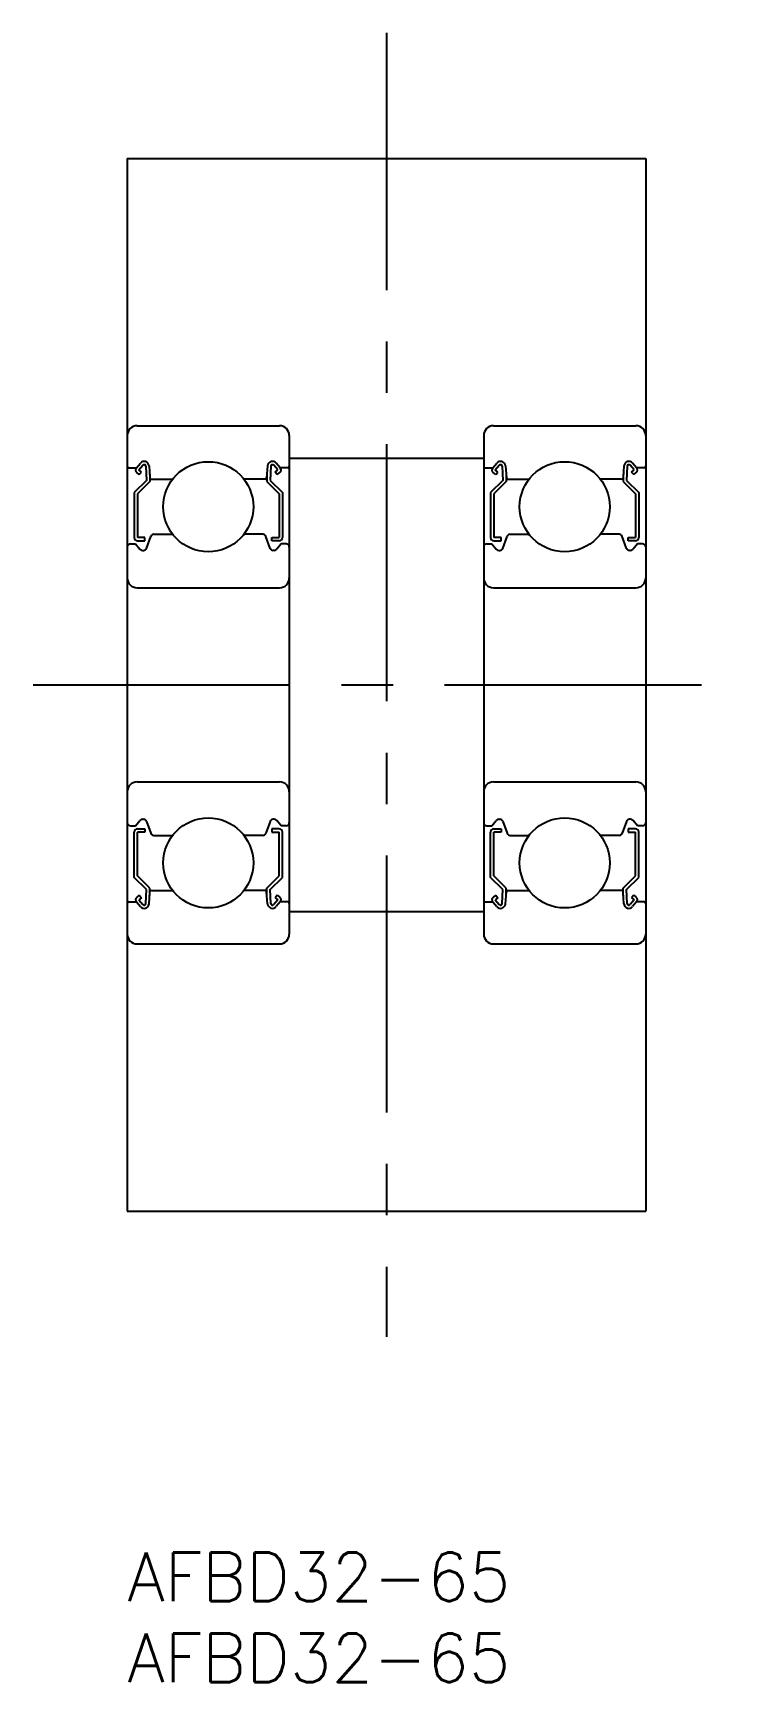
# Model space of a CAD drawing. Extents: x -6 to 38, y -8 to 94.
import ezdxf

# ---------------------------------------------------------------- set-up
doc = ezdxf.new("R2010")
doc.units = 0
doc.header["$LTSCALE"] = 0.5
doc.linetypes.add('CENTER', pattern=[50.8, 31.75, -6.35, 6.35, -6.35])
doc.layers.get('0').update_dxf_attribs({"linetype": 'CONTINUOUS'})
doc.layers.add('CENTER', color=1, linetype='CENTER')
doc.styles.get("Standard").update_dxf_attribs({"font": 'txt.shx', "height": 3, "bigfont": 'bigfont.shx'})

# ---------------------------------------------------------------- blocks, each defined once
blk = doc.blocks.new('*U8')
at = {"color": 7, "linetype": 'CONTINUOUS'}
blk.add_text('AFBD32-65', height=3, dxfattribs=at).set_placement((0, -3))
blk = doc.blocks.new('*U9')
at = {"color": 7, "linetype": 'CONTINUOUS'}
blk.add_text('AFBD32-65', height=3, dxfattribs=at).set_placement((0, -8))

msp = doc.modelspace()

# ---------------------------------------------------------------- linework, layer by layer
at = {"color": 7, "linetype": 'CONTINUOUS'}
for p, q in [((0, 86.09), (32, 86.09)), ((0, 86.09), (0, 21.09)), ((32, 86.09), (32, 21.09)), ((0.6, 69.59), (9.4, 69.59)), ((22.6, 69.59), (31.4, 69.59)), ((10, 68.99), (10, 38.19)), ((22, 68.99), (22, 38.19)), ((0.56, 66.99), (0.81, 67.28)), ((9.44, 66.99), (9.19, 67.28)), ((10, 67.59), (22, 67.59)), ((22.56, 66.99), (22.81, 67.28)), ((31.44, 66.99), (31.19, 67.28)), ((0.1, 66.99), (0.56, 66.99)), ((1.18, 66.22), (0.43, 65.47)), ((0.74, 66.58), (0.58, 66.7)), ((0.71, 66.86), (0.96, 67.16)), ((0.87, 66.73), (0.71, 66.86)), ((0.74, 66.58), (0.87, 66.73)), ((1.14, 67.1), (1.18, 66.22)), ((1.34, 67.12), (1.4, 66.38)), ((1.38, 66.61), (1.38, 66.14)), ((1.5, 66.29), (2.8, 66.29)), ((8.5, 66.29), (7.2, 66.29)), ((8.66, 67.12), (8.6, 66.38)), ((8.62, 66.61), (8.62, 66.14)), ((8.86, 67.1), (8.82, 66.22)), ((8.82, 66.22), (9.57, 65.47)), ((9.29, 66.86), (9.04, 67.16)), ((9.13, 66.73), (9.29, 66.86)), ((9.26, 66.58), (9.13, 66.73)), ((9.26, 66.58), (9.42, 66.7)), ((9.9, 66.99), (9.44, 66.99)), ((22.1, 66.99), (22.56, 66.99)), ((23.18, 66.22), (22.43, 65.47)), ((22.74, 66.58), (22.58, 66.7)), ((22.71, 66.86), (22.96, 67.16)), ((22.87, 66.73), (22.71, 66.86)), ((22.74, 66.58), (22.87, 66.73)), ((23.14, 67.1), (23.18, 66.22)), ((23.34, 67.12), (23.4, 66.38)), ((23.38, 66.61), (23.38, 66.14)), ((23.5, 66.29), (24.8, 66.29)), ((30.5, 66.29), (29.2, 66.29)), ((30.66, 67.12), (30.6, 66.38)), ((30.62, 66.61), (30.62, 66.14)), ((30.86, 67.1), (30.82, 66.22)), ((30.82, 66.22), (31.57, 65.47)), ((31.29, 66.86), (31.04, 67.16)), ((31.13, 66.73), (31.29, 66.86)), ((31.26, 66.58), (31.13, 66.73)), ((31.26, 66.58), (31.42, 66.7)), ((31.9, 66.99), (31.44, 66.99)), ((0.43, 65.47), (0.43, 62.69)), ((1.38, 66.14), (0.63, 65.39)), ((0.63, 65.39), (0.63, 62.69)), ((8.62, 66.14), (9.37, 65.39)), ((9.37, 65.39), (9.37, 62.69)), ((9.57, 65.47), (9.57, 62.69)), ((22.43, 65.47), (22.43, 62.69)), ((23.38, 66.14), (22.63, 65.39)), ((22.63, 65.39), (22.63, 62.69)), ((30.62, 66.14), (31.37, 65.39)), ((31.37, 65.39), (31.37, 62.69)), ((31.57, 65.47), (31.57, 62.69)), ((0.2, 62.29), (0.5, 62.29)), ((0.5, 62.29), (0.78, 61.96)), ((1.08, 62.69), (0.63, 62.69)), ((0.63, 62.49), (1.08, 62.49)), ((1.08, 62.49), (1.08, 62.69)), ((1.18, 62.02), (1.45, 62.75)), ((1.64, 62.89), (2.8, 62.89)), ((8.36, 62.89), (7.2, 62.89)), ((8.82, 62.02), (8.55, 62.75)), ((8.92, 62.69), (9.37, 62.69)), ((8.92, 62.49), (8.92, 62.69)), ((9.37, 62.49), (8.92, 62.49)), ((9.5, 62.29), (9.22, 61.96)), ((9.8, 62.29), (9.5, 62.29)), ((22.2, 62.29), (22.5, 62.29)), ((22.5, 62.29), (22.78, 61.96)), ((23.08, 62.69), (22.63, 62.69)), ((22.63, 62.49), (23.08, 62.49)), ((23.08, 62.49), (23.08, 62.69)), ((23.18, 62.02), (23.45, 62.75)), ((23.64, 62.89), (24.8, 62.89)), ((30.36, 62.89), (29.2, 62.89)), ((30.82, 62.02), (30.55, 62.75)), ((30.92, 62.69), (31.37, 62.69)), ((30.92, 62.49), (30.92, 62.69)), ((31.37, 62.49), (30.92, 62.49)), ((31.5, 62.29), (31.22, 61.96)), ((31.8, 62.29), (31.5, 62.29)), ((0.93, 61.89), (0.99, 61.89)), ((9.07, 61.89), (9.01, 61.89)), ((22.93, 61.89), (22.99, 61.89)), ((31.07, 61.89), (31.01, 61.89)), ((0.6, 59.59), (9.4, 59.59)), ((22.6, 59.59), (31.4, 59.59)), ((0.6, 47.59), (9.4, 47.59)), ((22.6, 47.59), (31.4, 47.59)), ((0.2, 44.89), (0.5, 44.89)), ((0.5, 44.89), (0.78, 45.21)), ((0.93, 45.29), (0.99, 45.29)), ((1.18, 45.15), (1.45, 44.42)), ((8.82, 45.15), (8.55, 44.42)), ((9.07, 45.29), (9.01, 45.29)), ((9.5, 44.89), (9.22, 45.21)), ((9.8, 44.89), (9.5, 44.89)), ((22.2, 44.89), (22.5, 44.89)), ((22.5, 44.89), (22.78, 45.21)), ((22.93, 45.29), (22.99, 45.29)), ((23.18, 45.15), (23.45, 44.42)), ((30.82, 45.15), (30.55, 44.42)), ((31.07, 45.29), (31.01, 45.29)), ((31.5, 44.89), (31.22, 45.21)), ((31.8, 44.89), (31.5, 44.89)), ((0.43, 41.7), (0.43, 44.49)), ((0.63, 44.69), (1.08, 44.69)), ((0.63, 41.79), (0.63, 44.49)), ((1.08, 44.49), (0.63, 44.49)), ((1.08, 44.69), (1.08, 44.49)), ((1.64, 44.29), (2.8, 44.29)), ((8.36, 44.29), (7.2, 44.29)), ((9.37, 44.69), (8.92, 44.69)), ((8.92, 44.69), (8.92, 44.49)), ((8.92, 44.49), (9.37, 44.49)), ((9.37, 41.79), (9.37, 44.49)), ((9.57, 41.7), (9.57, 44.49)), ((22.43, 41.7), (22.43, 44.49)), ((22.63, 44.69), (23.08, 44.69)), ((22.63, 41.79), (22.63, 44.49)), ((23.08, 44.49), (22.63, 44.49)), ((23.08, 44.69), (23.08, 44.49)), ((23.64, 44.29), (24.8, 44.29)), ((30.36, 44.29), (29.2, 44.29)), ((31.37, 44.69), (30.92, 44.69)), ((30.92, 44.69), (30.92, 44.49)), ((30.92, 44.49), (31.37, 44.49)), ((31.37, 41.79), (31.37, 44.49)), ((31.57, 41.7), (31.57, 44.49)), ((1.38, 41.04), (0.63, 41.79)), ((8.62, 41.04), (9.37, 41.79)), ((23.38, 41.04), (22.63, 41.79)), ((30.62, 41.04), (31.37, 41.79)), ((1.18, 40.95), (0.43, 41.7)), ((1.14, 40.08), (1.18, 40.95)), ((1.34, 40.06), (1.4, 40.8)), ((1.38, 40.57), (1.38, 41.04)), ((1.5, 40.89), (2.8, 40.89)), ((8.5, 40.89), (7.2, 40.89)), ((8.66, 40.06), (8.6, 40.8)), ((8.62, 40.57), (8.62, 41.04)), ((8.82, 40.95), (9.57, 41.7)), ((8.86, 40.08), (8.82, 40.95)), ((23.18, 40.95), (22.43, 41.7)), ((23.14, 40.08), (23.18, 40.95)), ((23.34, 40.06), (23.4, 40.8)), ((23.38, 40.57), (23.38, 41.04)), ((23.5, 40.89), (24.8, 40.89)), ((30.5, 40.89), (29.2, 40.89)), ((30.66, 40.06), (30.6, 40.8)), ((30.62, 40.57), (30.62, 41.04)), ((30.82, 40.95), (31.57, 41.7)), ((30.86, 40.08), (30.82, 40.95)), ((0.1, 40.19), (0.56, 40.19)), ((0.56, 40.19), (0.81, 39.89)), ((0.74, 40.6), (0.58, 40.47)), ((0.87, 40.44), (0.71, 40.32)), ((0.71, 40.32), (0.96, 40.02)), ((0.74, 40.6), (0.87, 40.44)), ((9.29, 40.32), (9.04, 40.02)), ((9.26, 40.6), (9.13, 40.44)), ((9.13, 40.44), (9.29, 40.32)), ((9.44, 40.19), (9.19, 39.89)), ((9.26, 40.6), (9.42, 40.47)), ((9.9, 40.19), (9.44, 40.19)), ((22.1, 40.19), (22.56, 40.19)), ((22.56, 40.19), (22.81, 39.89)), ((22.74, 40.6), (22.58, 40.47)), ((22.87, 40.44), (22.71, 40.32)), ((22.71, 40.32), (22.96, 40.02)), ((22.74, 40.6), (22.87, 40.44)), ((31.29, 40.32), (31.04, 40.02)), ((31.26, 40.6), (31.13, 40.44)), ((31.13, 40.44), (31.29, 40.32)), ((31.44, 40.19), (31.19, 39.89)), ((31.26, 40.6), (31.42, 40.47)), ((31.9, 40.19), (31.44, 40.19)), ((10, 39.59), (22, 39.59)), ((0.6, 37.59), (9.4, 37.59)), ((22.6, 37.59), (31.4, 37.59)), ((0, 21.09), (32, 21.09))]:
    msp.add_line(p, q, dxfattribs=at)
for centre in [(5, 64.59), (5, 64.59), (27, 64.59), (27, 64.59), (5, 42.59), (5, 42.59), (27, 42.59), (27, 42.59)]:
    msp.add_circle(centre, 2.78, dxfattribs=at)
for centre, radius, start, end in [((0.6, 68.99), 0.6, 90, 180), ((9.4, 68.99), 0.6, 0, 90), ((22.6, 68.99), 0.6, 90, 180), ((31.4, 68.99), 0.6, 0, 90), ((1.04, 67.09), 0.3, 4.9968, 140.0012), ((8.96, 67.09), 0.3, 39.9988, 175.0032), ((23.04, 67.09), 0.3, 4.9968, 140.0012), ((30.96, 67.09), 0.3, 39.9988, 175.0032), ((0.1, 67.09), 0.1, 180, 270), ((0.71, 66.86), 0.2, 140.0012, 230.087), ((1.04, 67.09), 0.1, 2.8198, 140.0002), ((1.5, 66.39), 0.1, 184.9968, 270), ((8.5, 66.39), 0.1, 270, 355.0032), ((8.96, 67.09), 0.1, 39.9998, 177.1802), ((9.29, 66.86), 0.2, 309.913, 39.9988), ((9.9, 67.09), 0.1, 270, 0), ((22.1, 67.09), 0.1, 180, 270), ((22.71, 66.86), 0.2, 140.0012, 230.087), ((23.04, 67.09), 0.1, 2.8198, 140.0002), ((23.5, 66.39), 0.1, 184.9968, 270), ((30.5, 66.39), 0.1, 270, 355.0032), ((30.96, 67.09), 0.1, 39.9998, 177.1802), ((31.29, 66.86), 0.2, 309.913, 39.9988), ((31.9, 67.09), 0.1, 270, 0), ((0.2, 62.09), 0.2, 90, 180), ((0.63, 62.69), 0.2, 180, 270), ((1.64, 62.69), 0.2, 90, 159.9916), ((8.36, 62.69), 0.2, 20.0084, 90), ((9.37, 62.69), 0.2, 270, 0), ((9.8, 62.09), 0.2, 0, 90), ((22.2, 62.09), 0.2, 90, 180), ((22.63, 62.69), 0.2, 180, 270), ((23.64, 62.69), 0.2, 90, 159.9916), ((30.36, 62.69), 0.2, 20.0084, 90), ((31.37, 62.69), 0.2, 270, 0), ((31.8, 62.09), 0.2, 0, 90), ((0.93, 62.09), 0.2, 219.9952, 270), ((0.99, 62.09), 0.2, 270, 339.9916), ((9.01, 62.09), 0.2, 200.0084, 270), ((9.07, 62.09), 0.2, 270, 320.0048), ((22.93, 62.09), 0.2, 219.9952, 270), ((22.99, 62.09), 0.2, 270, 339.9916), ((31.01, 62.09), 0.2, 200.0084, 270), ((31.07, 62.09), 0.2, 270, 320.0048), ((0.6, 60.19), 0.6, 180, 270), ((9.4, 60.19), 0.6, 270, 0), ((22.6, 60.19), 0.6, 180, 270), ((31.4, 60.19), 0.6, 270, 0), ((0.6, 46.99), 0.6, 90, 180), ((9.4, 46.99), 0.6, 0, 90), ((22.6, 46.99), 0.6, 90, 180), ((31.4, 46.99), 0.6, 0, 90), ((0.2, 45.09), 0.2, 180, 270), ((0.93, 45.09), 0.2, 90, 140.0048), ((0.99, 45.09), 0.2, 20.0084, 90), ((9.01, 45.09), 0.2, 90, 159.9916), ((9.07, 45.09), 0.2, 39.9952, 90), ((9.8, 45.09), 0.2, 270, 0), ((22.2, 45.09), 0.2, 180, 270), ((22.93, 45.09), 0.2, 90, 140.0048), ((22.99, 45.09), 0.2, 20.0084, 90), ((31.01, 45.09), 0.2, 90, 159.9916), ((31.07, 45.09), 0.2, 39.9952, 90), ((31.8, 45.09), 0.2, 270, 0), ((0.63, 44.49), 0.2, 90, 180), ((1.64, 44.49), 0.2, 200.0084, 270), ((8.36, 44.49), 0.2, 270, 339.9916), ((9.37, 44.49), 0.2, 0, 90), ((22.63, 44.49), 0.2, 90, 180), ((23.64, 44.49), 0.2, 200.0084, 270), ((30.36, 44.49), 0.2, 270, 339.9916), ((31.37, 44.49), 0.2, 0, 90), ((1.5, 40.79), 0.1, 90, 175.0032), ((8.5, 40.79), 0.1, 4.9968, 90), ((23.5, 40.79), 0.1, 90, 175.0032), ((30.5, 40.79), 0.1, 4.9968, 90), ((0.1, 40.09), 0.1, 90, 180), ((0.71, 40.31), 0.2, 129.913, 219.9988), ((1.04, 40.08), 0.3, 219.9988, 355.0032), ((1.04, 40.08), 0.1, 219.9998, 357.1802), ((8.96, 40.08), 0.3, 184.9968, 320.0012), ((8.96, 40.08), 0.1, 182.8198, 320.0002), ((9.29, 40.31), 0.2, 320.0012, 50.087), ((9.9, 40.09), 0.1, 0, 90), ((22.1, 40.09), 0.1, 90, 180), ((22.71, 40.31), 0.2, 129.913, 219.9988), ((23.04, 40.08), 0.3, 219.9988, 355.0032), ((23.04, 40.08), 0.1, 219.9998, 357.1802), ((30.96, 40.08), 0.3, 184.9968, 320.0012), ((30.96, 40.08), 0.1, 182.8198, 320.0002), ((31.29, 40.31), 0.2, 320.0012, 50.087), ((31.9, 40.09), 0.1, 0, 90), ((0.6, 38.19), 0.6, 180, 270), ((9.4, 38.19), 0.6, 270, 0), ((22.6, 38.19), 0.6, 180, 270), ((31.4, 38.19), 0.6, 270, 0)]:
    msp.add_arc(centre, radius, start, end, dxfattribs=at)
at = {"layer": 'CENTER', "color": 1, "linetype": 'CENTER'}
for p, q in [((16, 93.85), (16, 13.32)), ((-5.82, 53.59), (37.82, 53.59))]:
    msp.add_line(p, q, dxfattribs=at)

# ---------------------------------------------------------------- block references
at = {"color": 7, "linetype": 'CONTINUOUS'}
for name in ['*U8', '*U9']:
    msp.add_blockref(name, (0, 0), dxfattribs=at)

doc.saveas('drawing.dxf')
